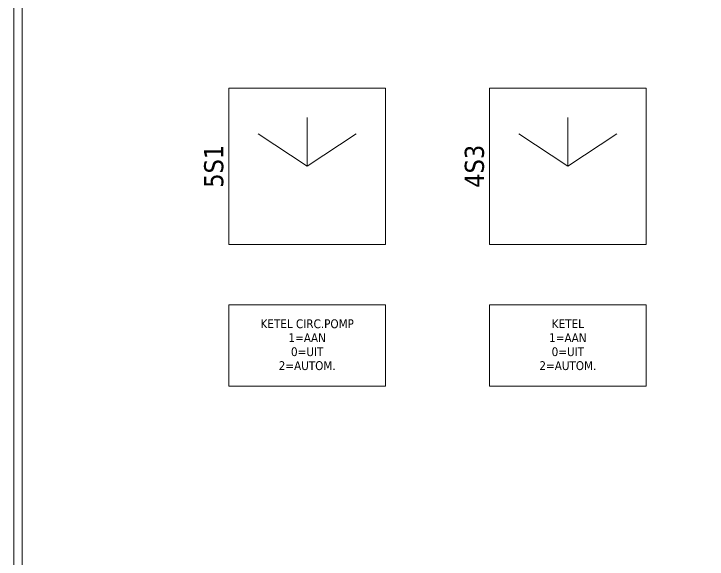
# Model space of a CAD drawing. Header units: millimetres. Extents: x 0 to 1975, y 0 to 1358.
# Drawn here: x 1046.8 to 1259.5, y 759.3 to 926.8 of the extents above; entities that cross this region are included whole.
import ezdxf
from ezdxf.enums import TextEntityAlignment as Align

# ---------------------------------------------------------------- set-up
doc = ezdxf.new("R2010")
doc.units = ezdxf.units.MM
for name, color, linetype, lineweight in [('EPLAN100', 7, 'Continuous', 5), ('EPLAN309', 5, 'Continuous', 5), ('EPLAN490', 5, 'Continuous', 5), ('KASTEN', 1, 'Continuous', 5), ('KASTEN DETAIL', 7, 'Continuous', 5), ('KASTMACRO-DETAIL', 1, 'Continuous', 5)]:
    doc.layers.add(name, color=color, linetype=linetype, lineweight=lineweight)
doc.styles.add('Tahoma', font='')
doc.styles.get('Tahoma').set_extended_font_data('Tahoma')

# ---------------------------------------------------------------- blocks, each defined once
blk = doc.blocks.new('EPLSYM_LibrarySPECIAL_Symbol12_Variant0_Placement8_46')
at = {"layer": 'EPLAN309', "linetype": 'Continuous', "lineweight": 13, "ltscale": 20}
blk.add_lwpolyline([(0, -48), (48, -48), (48, 0), (0, 0)], close=True, dxfattribs=at)
at = {"layer": 'EPLAN490', "color": 5, "style": 'Tahoma'}
blk.add_attdef('17_20010', text='', height=5.87, dxfattribs=at).set_placement((0, 1.875), align=Align.BOTTOM_CENTER)
blk = doc.blocks.new('EPLSYM_LibrarySPECIAL_Symbol12_Variant0_Placement8_47')
at = {"layer": 'EPLAN309', "linetype": 'Continuous', "lineweight": 13, "ltscale": 20}
blk.add_lwpolyline([(0, -48), (48, -48), (48, 0), (0, 0)], close=True, dxfattribs=at)
at = {"layer": 'EPLAN490', "color": 5, "style": 'Tahoma'}
blk.add_attdef('17_20010', text='', height=5.87, dxfattribs=at).set_placement((0, 1.875), align=Align.BOTTOM_CENTER)

msp = doc.modelspace()

# ---------------------------------------------------------------- linework, layer by layer
at = {"layer": 'EPLAN100', "color": 1, "lineweight": 0, "ltscale": 20}
for points in [[(1112.78, 812.47), (1160.78, 812.47), (1160.78, 837.47), (1112.78, 837.47)], [(1192.78, 812.47), (1240.78, 812.47), (1240.78, 837.47), (1192.78, 837.47)]]:
    msp.add_lwpolyline(points, close=True, dxfattribs=at)
at = {"layer": 'KASTEN', "ltscale": 4}
msp.add_lwpolyline([(1049.25, 524.97), (1544.25, 524.97), (1544.25, 1119.97), (1049.25, 1119.97)], close=True, dxfattribs=at)
at = {"layer": 'KASTEN DETAIL', "color": 1, "ltscale": 4}
msp.add_lwpolyline([(1046.75, 522.47), (1546.75, 522.47), (1546.75, 1122.47), (1046.75, 1122.47)], close=True, dxfattribs=at)
at = {"layer": 'KASTMACRO-DETAIL', "linetype": 'Continuous', "ltscale": 4}
for p, q in [((1136.78, 879.97), (1136.78, 894.97)), ((1216.78, 879.97), (1216.78, 894.97)), ((1136.78, 879.97), (1121.78, 889.97)), ((1136.78, 879.97), (1151.78, 889.97)), ((1216.78, 879.97), (1201.78, 889.97)), ((1216.78, 879.97), (1231.78, 889.97))]:
    msp.add_line(p, q, dxfattribs=at)

# ---------------------------------------------------------------- block references
ref = msp.add_blockref('EPLSYM_LibrarySPECIAL_Symbol12_Variant0_Placement8_46', (1112.78, 903.97))
ref.add_attrib('17_20010', '5S1', dxfattribs={"layer": 'EPLAN490', "color": 5, "height": 5.87, "rotation": 90, "style": 'Tahoma'}).set_placement((1112.78, 879.97), align=Align.BOTTOM_CENTER)
ref.add_attrib('17_20463', 'KETEL CIRC.POMP', dxfattribs={"layer": 'KASTMACRO-DETAIL', "color": 1, "height": 2.709, "style": 'Tahoma'}).set_placement((1136.78, 831.62), align=Align.MIDDLE_CENTER)
ref.add_attrib('17_20463/1', '1=AAN', dxfattribs={"layer": 'KASTMACRO-DETAIL', "color": 1, "height": 2.709, "style": 'Tahoma'}).set_placement((1136.78, 827.33), align=Align.MIDDLE_CENTER)
ref.add_attrib('17_20463/2', '0=UIT', dxfattribs={"layer": 'KASTMACRO-DETAIL', "color": 1, "height": 2.709, "style": 'Tahoma'}).set_placement((1136.78, 823.04), align=Align.MIDDLE_CENTER)
ref.add_attrib('17_20463/3', '2=AUTOM.', dxfattribs={"layer": 'KASTMACRO-DETAIL', "color": 1, "height": 2.709, "style": 'Tahoma'}).set_placement((1136.78, 818.76), align=Align.MIDDLE_CENTER)
ref = msp.add_blockref('EPLSYM_LibrarySPECIAL_Symbol12_Variant0_Placement8_47', (1192.78, 903.97))
ref.add_attrib('17_20010', '4S3', dxfattribs={"layer": 'EPLAN490', "color": 5, "height": 5.87, "rotation": 90, "style": 'Tahoma'}).set_placement((1192.78, 879.97), align=Align.BOTTOM_CENTER)
ref.add_attrib('17_20463', 'KETEL', dxfattribs={"layer": 'KASTMACRO-DETAIL', "color": 1, "height": 2.709, "style": 'Tahoma'}).set_placement((1216.78, 831.62), align=Align.MIDDLE_CENTER)
ref.add_attrib('17_20463/1', '1=AAN', dxfattribs={"layer": 'KASTMACRO-DETAIL', "color": 1, "height": 2.709, "style": 'Tahoma'}).set_placement((1216.78, 827.33), align=Align.MIDDLE_CENTER)
ref.add_attrib('17_20463/2', '0=UIT', dxfattribs={"layer": 'KASTMACRO-DETAIL', "color": 1, "height": 2.709, "style": 'Tahoma'}).set_placement((1216.78, 823.04), align=Align.MIDDLE_CENTER)
ref.add_attrib('17_20463/3', '2=AUTOM.', dxfattribs={"layer": 'KASTMACRO-DETAIL', "color": 1, "height": 2.709, "style": 'Tahoma'}).set_placement((1216.78, 818.76), align=Align.MIDDLE_CENTER)

doc.saveas('drawing.dxf')
